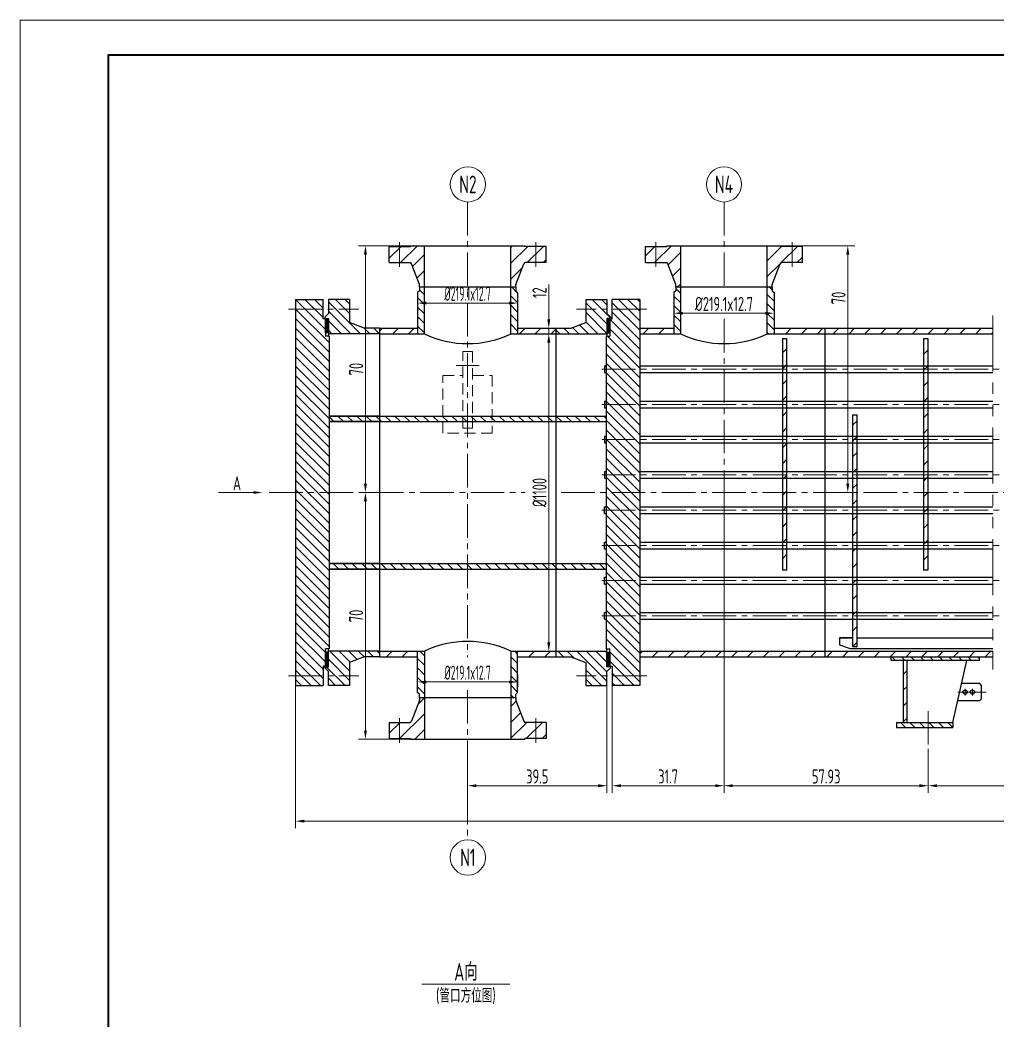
# Model space of a CAD drawing. Header units: millimetres. Extents: x 5765 to 6606, y -201 to 393.
# Drawn here: x 5765 to 6042.4, y 109.8 to 393.4 of the extents above; entities that cross this region are included whole.
import ezdxf
from ezdxf.enums import TextEntityAlignment as Align

# ---------------------------------------------------------------- set-up
doc = ezdxf.new("R2010")
doc.units = ezdxf.units.MM
for name, pattern in [('CENTER2', [28.575, 19.05, -3.175, 3.175, -3.175]), ('DASHED2', [9.525, 6.35, -3.175]), ('PHANTOM2', [31.75, 15.875, -3.175, 3.175, -3.175, 3.175, -3.175])]:
    doc.linetypes.add(name, pattern=pattern)
for name, color, linetype, lineweight in [('1粗实线', 7, 'Continuous', 35), ('2细实线', 3, 'Continuous', 13), ('3中心线', 1, 'CENTER2', 13), ('4虚线', 4, 'DASHED2', 13), ('5双点划线', 2, 'PHANTOM2', 13), ('6剖面线', 6, 'Continuous', 13), ('7文本', 2, 'Continuous', 13), ('8标注', 3, 'Continuous', 13), ('9图表', 4, 'Continuous', 13)]:
    doc.layers.add(name, color=color, linetype=linetype, lineweight=lineweight)
doc.styles.add('lanpec', font='bpec_e.shx', dxfattribs={"width": 0.75, "bigfont": 'hztxt.shx'})
doc.styles.add('lanpec-dim', font='bpec_e.shx', dxfattribs={"width": 0.75})
doc.dimstyles.new('lanpec', dxfattribs={"dimtxt": 4, "dimasz": 2.5, "dimexe": 2, "dimexo": 0, "dimtad": 1, "dimdsep": 46, "dimtxsty": 'lanpec-dim', "dimcen": 2.5, "dimclrd": 256, "dimclre": 256, "dimclrt": 256, "dimazin": 0, "dimtfac": 1, "dimtmove": 0, "dimatfit": 3, "dimfxl": 1, "dimlwd": -1, "dimlwe": -1, "dimarcsym": 0})
doc.dimstyles.new('lanpec$0', dxfattribs={"dimscale": 10, "dimtxt": 4, "dimasz": 2.5, "dimexe": 2, "dimexo": 0, "dimtad": 1, "dimdec": 1, "dimdsep": 46, "dimtxsty": 'lanpec-dim', "dimcen": 0.09, "dimclrd": 256, "dimclre": 256, "dimclrt": 256, "dimadec": 1, "dimazin": 0, "dimtfac": 0.707, "dimtdec": 1, "dimtmove": 0, "dimatfit": 3, "dimfxl": 1, "dimarcsym": 0})
pattern_1 = [(135, (-1042.92, 34.4984), (-1.3470384, -1.3470384), [])]
pattern_2 = [(135, (724.94, -341.0316), (-1.3470384, -1.3470384), [])]
pattern_3 = [(45, (5999.0917, 1245.5123), (-2.245064, 2.245064), [])]
pattern_4 = [(135, (-65378.8516, -31471.2835), (-1.34703842, -1.34703842), [])]
pattern_5 = [(135, (5999.0917, 1245.5123), (-1.3470384, -1.3470384), [])]
pattern_6 = [(45, (5984.7917, 1245.5123), (-2.245064, 2.245064), [])]
pattern_7 = [(135, (4747.0255, 1238.2922), (-1.3470384, -1.3470384), [])]
pattern_8 = [(45, (4716.97433, 1238.2922), (-0.2245064, 0.2245064), []), (135, (4716.97433, 1238.2922), (-0.2245064, -0.2245064), [])]
pattern_9 = [(315, (-65378.85156, 31990.1419), (-0.224506403, -0.224506403), []), (225, (-65378.85156, 31990.1419), (-0.224506403, 0.224506403), [])]
pattern_10 = [(135, (6688.6907, -1581.8967), (-1.3470384, -1.3470384), [])]

# ---------------------------------------------------------------- blocks, each defined once
blk = doc.blocks.new('A1')
at = {"layer": '1粗实线'}
blk.add_lwpolyline([(-816, 10), (-10, 10), (-10, 584), (-816, 584)], close=True, dxfattribs=at)
at = {"layer": '9图表'}
blk.add_lwpolyline([(-841, 0), (0, 0), (0, 594), (-841, 594)], close=True, dxfattribs=at)
blk = doc.blocks.new('*U41')
at = {"layer": '2细实线'}
blk.add_line((-12.5, 0), (12.5, 0), dxfattribs=at)
at = {"layer": '7文本', "style": 'lanpec', "width": 0.75}
for tag, height, p in [('节点图名称', 5, (0, 3.5)), ('比例', 4, (0, -3.25))]:
    blk.add_attdef(tag, text='', height=height, dxfattribs=at).set_placement(p, align=Align.MIDDLE_CENTER)
blk = doc.blocks.new('*D68')
at = {"layer": '8标注', "transparency": 16777216}
for p, q in [((5914.97, 304.43), (5916.97, 304.43)), ((5914.97, 301.93), (5914.97, 216.93)), ((5914.97, 214.43), (5916.97, 214.43))]:
    blk.add_line(p, q, dxfattribs=at)
for points in [[(5914.55, 301.93), (5915.39, 301.93), (5914.97, 304.43)], [(5914.55, 216.93), (5915.39, 216.93), (5914.97, 214.43)]]:
    blk.add_solid(points, dxfattribs=at)
at = {"layer": 'Defpoints', "color": 0, "transparency": 16777216}
for p in [(5914.97, 304.43), (5914.97, 214.43), (5914.97, 214.43)]:
    blk.add_point(p, dxfattribs=at)
at = {"layer": '8标注', "transparency": 16777216, "insert": (5912.34, 259.43), "char_height": 4, "attachment_point": 5, "rotation": 90, "style": 'lanpec-dim'}
blk.add_mtext('%%C1100', dxfattribs=at)
blk = doc.blocks.new('*D69')
at = {"layer": '8标注', "transparency": 16777216}
for p, q in [((5914.97, 308.53), (5914.97, 318.45)), ((5918.4, 306.03), (5912.97, 306.03)), ((5918.4, 304.43), (5912.97, 304.43)), ((5914.97, 304.43), (5914.97, 306.03)), ((5914.97, 301.93), (5914.97, 299.43))]:
    blk.add_line(p, q, dxfattribs=at)
for points in [[(5914.55, 308.53), (5915.39, 308.53), (5914.97, 306.03)], [(5914.55, 301.93), (5915.39, 301.93), (5914.97, 304.43)]]:
    blk.add_solid(points, dxfattribs=at)
at = {"layer": 'Defpoints', "color": 0, "transparency": 16777216}
for p in [(5914.97, 306.03), (5918.4, 306.03), (5918.4, 304.43)]:
    blk.add_point(p, dxfattribs=at)
at = {"layer": '8标注', "transparency": 16777216, "insert": (5912.34, 316.1), "char_height": 4, "attachment_point": 5, "rotation": 90, "style": 'lanpec-dim'}
blk.add_mtext('12', dxfattribs=at)
blk = doc.blocks.new('*D65')
at = {"layer": '8标注', "transparency": 16777216}
for p, q in [((5950.48, 310.28), (5950.48, 312.28)), ((5978.85, 308.94), (5978.85, 312.28)), ((5952.98, 310.28), (5976.35, 310.28))]:
    blk.add_line(p, q, dxfattribs=at)
for points in [[(5952.98, 310.7), (5952.98, 309.86), (5950.48, 310.28)], [(5976.35, 310.7), (5976.35, 309.86), (5978.85, 310.28)]]:
    blk.add_solid(points, dxfattribs=at)
at = {"layer": 'Defpoints', "color": 0, "transparency": 16777216}
for p in [(5950.48, 310.28), (5978.85, 310.28), (5978.85, 308.94)]:
    blk.add_point(p, dxfattribs=at)
at = {"layer": '8标注', "transparency": 16777216, "insert": (5964.66, 312.91), "char_height": 4, "attachment_point": 5, "style": 'lanpec-dim'}
blk.add_mtext('%%C219.1x12.7', dxfattribs=at)
blk = doc.blocks.new('*D61')
at = {"layer": '8标注', "transparency": 16777216}
for p, q in [((5877.78, 205.71), (5877.78, 207.71)), ((5906.15, 204.32), (5906.15, 207.71)), ((5880.28, 205.71), (5903.65, 205.71))]:
    blk.add_line(p, q, dxfattribs=at)
for points in [[(5880.28, 206.12), (5880.28, 205.29), (5877.78, 205.71)], [(5903.65, 206.12), (5903.65, 205.29), (5906.15, 205.71)]]:
    blk.add_solid(points, dxfattribs=at)
at = {"layer": 'Defpoints', "color": 0, "transparency": 16777216}
for p in [(5877.78, 205.71), (5906.15, 205.71), (5906.15, 204.32)]:
    blk.add_point(p, dxfattribs=at)
at = {"layer": '8标注', "transparency": 16777216, "insert": (5891.96, 208.33), "char_height": 4, "attachment_point": 5, "style": 'lanpec-dim'}
blk.add_mtext('{\\W0.6;%%C219.1x12.7}', dxfattribs=at)
blk = doc.blocks.new('管口号')
at = {"layer": '2细实线'}
blk.add_circle((0, 5), 5, dxfattribs=at)
at = {"layer": '7文本', "style": 'lanpec', "width": 0.75}
blk.add_attdef('N', text='', height=5, dxfattribs=at).set_placement((0, 5), align=Align.MIDDLE_CENTER)
blk = doc.blocks.new('*D70')
at = {"layer": '8标注', "transparency": 16777216}
for p, q in [((5931.46, 204.68), (5931.46, 174.27)), ((5891.96, 182.35), (5891.96, 174.27)), ((5894.46, 176.27), (5928.96, 176.27))]:
    blk.add_line(p, q, dxfattribs=at)
for points in [[(5894.46, 176.69), (5894.46, 175.85), (5891.96, 176.27)], [(5928.96, 176.69), (5928.96, 175.85), (5931.46, 176.27)]]:
    blk.add_solid(points, dxfattribs=at)
at = {"layer": 'Defpoints', "color": 0, "transparency": 16777216}
for p in [(5931.46, 204.68), (5891.96, 182.35), (5931.46, 176.27)]:
    blk.add_point(p, dxfattribs=at)
at = {"layer": '8标注', "transparency": 16777216, "insert": (5911.71, 178.89), "char_height": 4, "attachment_point": 5, "style": 'lanpec-dim'}
blk.add_mtext('39.5', dxfattribs=at)
blk = doc.blocks.new('*D53')
at = {"layer": '8标注', "transparency": 16777216}
for p, q in [((5843.16, 259.43), (5843.16, 164.22)), ((6345.45, 259.43), (6345.45, 164.22)), ((5845.66, 166.22), (6342.95, 166.22))]:
    blk.add_line(p, q, dxfattribs=at)
for points in [[(5845.66, 166.64), (5845.66, 165.8), (5843.16, 166.22)], [(6342.95, 166.64), (6342.95, 165.8), (6345.45, 166.22)]]:
    blk.add_solid(points, dxfattribs=at)
at = {"layer": 'Defpoints', "color": 0, "transparency": 16777216}
for p in [(5843.16, 259.43), (6345.45, 259.43), (6345.45, 166.22)]:
    blk.add_point(p, dxfattribs=at)
at = {"layer": '8标注', "transparency": 16777216, "insert": (6094.31, 168.84), "char_height": 4, "attachment_point": 5, "style": 'lanpec-dim'}
blk.add_mtext('502.29', dxfattribs=at)
blk = doc.blocks.new('*D54')
at = {"layer": '8标注', "transparency": 16777216}
for p, q in [((6163.22, 185.27), (6163.22, 174.27)), ((6022.59, 176.27), (6022.59, 178.27)), ((6025.09, 176.27), (6160.72, 176.27))]:
    blk.add_line(p, q, dxfattribs=at)
for points in [[(6025.09, 176.69), (6025.09, 175.85), (6022.59, 176.27)], [(6160.72, 176.69), (6160.72, 175.85), (6163.22, 176.27)]]:
    blk.add_solid(points, dxfattribs=at)
at = {"layer": 'Defpoints', "color": 0, "transparency": 16777216}
for p in [(6163.22, 185.27), (6022.59, 176.27), (6163.22, 176.27)]:
    blk.add_point(p, dxfattribs=at)
at = {"layer": '8标注', "transparency": 16777216, "insert": (6092.91, 178.89), "char_height": 4, "attachment_point": 5, "style": 'lanpec-dim'}
blk.add_mtext('140.63', dxfattribs=at)
blk = doc.blocks.new('*D55')
at = {"layer": '8标注', "transparency": 16777216}
for p, q in [((5964.66, 259.43), (5964.66, 174.27)), ((5932.96, 204.68), (5932.96, 174.27)), ((5935.46, 176.27), (5962.16, 176.27))]:
    blk.add_line(p, q, dxfattribs=at)
for points in [[(5935.46, 176.69), (5935.46, 175.85), (5932.96, 176.27)], [(5962.16, 176.69), (5962.16, 175.85), (5964.66, 176.27)]]:
    blk.add_solid(points, dxfattribs=at)
at = {"layer": 'Defpoints', "color": 0, "transparency": 16777216}
for p in [(5964.66, 259.43), (5932.96, 204.68), (5964.66, 176.27)]:
    blk.add_point(p, dxfattribs=at)
at = {"layer": '8标注', "transparency": 16777216, "insert": (5948.81, 178.89), "char_height": 4, "attachment_point": 5, "style": 'lanpec-dim'}
blk.add_mtext('31.7', dxfattribs=at)
blk = doc.blocks.new('*D58')
at = {"layer": '8标注', "transparency": 16777216}
for p, q in [((5964.66, 185.39), (5964.66, 174.27)), ((6022.59, 186.71), (6022.59, 174.27)), ((5967.16, 176.27), (6020.09, 176.27))]:
    blk.add_line(p, q, dxfattribs=at)
for points in [[(5967.16, 176.69), (5967.16, 175.85), (5964.66, 176.27)], [(6020.09, 176.69), (6020.09, 175.85), (6022.59, 176.27)]]:
    blk.add_solid(points, dxfattribs=at)
at = {"layer": 'Defpoints', "color": 0, "transparency": 16777216}
for p in [(5964.66, 185.39), (6022.59, 186.71), (6022.59, 176.27)]:
    blk.add_point(p, dxfattribs=at)
at = {"layer": '8标注', "transparency": 16777216, "insert": (5993.63, 178.89), "char_height": 4, "attachment_point": 5, "style": 'lanpec-dim'}
blk.add_mtext('57.93', dxfattribs=at)
blk = doc.blocks.new('*D59')
at = {"layer": '8标注', "transparency": 16777216}
for p, q in [((5864.46, 259.43), (5860.98, 259.43)), ((5862.98, 191.93), (5862.98, 256.93)), ((5875.77, 189.43), (5860.98, 189.43))]:
    blk.add_line(p, q, dxfattribs=at)
for points in [[(5862.56, 256.93), (5863.4, 256.93), (5862.98, 259.43)], [(5862.56, 191.93), (5863.4, 191.93), (5862.98, 189.43)]]:
    blk.add_solid(points, dxfattribs=at)
at = {"layer": 'Defpoints', "color": 0, "transparency": 16777216}
for p in [(5862.98, 259.43), (5864.46, 259.43), (5875.77, 189.43)]:
    blk.add_point(p, dxfattribs=at)
at = {"layer": '8标注', "transparency": 16777216, "insert": (5860.36, 224.43), "char_height": 4, "attachment_point": 5, "rotation": 90, "style": 'lanpec-dim'}
blk.add_mtext('70', dxfattribs=at)
blk = doc.blocks.new('*D45')
at = {"layer": '8标注', "transparency": 16777216}
for p, q in [((5879.71, 329.43), (5860.98, 329.43)), ((5862.98, 326.93), (5862.98, 261.93)), ((5864.46, 259.43), (5860.98, 259.43))]:
    blk.add_line(p, q, dxfattribs=at)
for points in [[(5862.56, 326.93), (5863.4, 326.93), (5862.98, 329.43)], [(5862.56, 261.93), (5863.4, 261.93), (5862.98, 259.43)]]:
    blk.add_solid(points, dxfattribs=at)
at = {"layer": 'Defpoints', "color": 0, "transparency": 16777216}
for p in [(5879.71, 329.43), (5862.98, 259.43), (5864.46, 259.43)]:
    blk.add_point(p, dxfattribs=at)
at = {"layer": '8标注', "transparency": 16777216, "insert": (5860.36, 294.43), "char_height": 4, "attachment_point": 5, "rotation": 90, "style": 'lanpec-dim'}
blk.add_mtext('70', dxfattribs=at)
blk = doc.blocks.new('*D46')
at = {"layer": '8标注', "transparency": 16777216}
for p, q in [((5980.85, 329.43), (6001.76, 329.43)), ((5999.76, 326.93), (5999.76, 261.93)), ((5993.82, 259.43), (6001.76, 259.43))]:
    blk.add_line(p, q, dxfattribs=at)
for points in [[(5999.34, 326.93), (6000.18, 326.93), (5999.76, 329.43)], [(5999.34, 261.93), (6000.18, 261.93), (5999.76, 259.43)]]:
    blk.add_solid(points, dxfattribs=at)
at = {"layer": 'Defpoints', "color": 0, "transparency": 16777216}
for p in [(5980.85, 329.43), (5993.82, 259.43), (5999.76, 259.43)]:
    blk.add_point(p, dxfattribs=at)
at = {"layer": '8标注', "transparency": 16777216, "insert": (5997.14, 314.61), "char_height": 4, "attachment_point": 5, "rotation": 90, "style": 'lanpec-dim'}
blk.add_mtext('70', dxfattribs=at)
blk = doc.blocks.new('*D50')
at = {"layer": '8标注', "transparency": 16777216}
for p, q in [((5877.78, 313.15), (5877.78, 315.15)), ((5880.28, 313.15), (5903.65, 313.15)), ((5906.15, 314.54), (5906.15, 311.15))]:
    blk.add_line(p, q, dxfattribs=at)
for points in [[(5880.28, 313.57), (5880.28, 312.73), (5877.78, 313.15)], [(5903.65, 313.57), (5903.65, 312.73), (5906.15, 313.15)]]:
    blk.add_solid(points, dxfattribs=at)
at = {"layer": 'Defpoints', "color": 0, "transparency": 16777216}
for p in [(5877.78, 313.15), (5906.15, 314.54), (5906.15, 313.15)]:
    blk.add_point(p, dxfattribs=at)
at = {"layer": '8标注', "transparency": 16777216, "insert": (5891.96, 315.78), "char_height": 4, "attachment_point": 5, "style": 'lanpec-dim'}
blk.add_mtext('{\\W0.6;%%C219.1x12.7}', dxfattribs=at)

msp = doc.modelspace()

# ---------------------------------------------------------------- hatches: boundary and pattern name
at = {"layer": '6剖面线'}
h = msp.add_hatch(dxfattribs=at)
h.set_pattern_fill('ANSI31', color=256, style=0)
h.set_pattern_definition(pattern_3)
h.paths.add_polyline_path([(5911.333, 324.619), (5909.833, 324.619), (5909.833, 329.229), (5911.333, 329.229)])
h.paths.add_polyline_path([(5912.833, 324.619), (5911.333, 324.619), (5911.333, 329.229), (5912.833, 329.229)])
h.paths.add_polyline_path([(5909.833, 329.229), (5908.153, 329.229), (5908.153, 329.429), (5904.213, 329.429), (5904.213, 317.629), (5905.613, 317.629), (5905.613, 318.237, -0.09138), (5905.646, 318.415), (5907.89, 324.297, -0.3110597), (5908.357, 324.619), (5909.833, 324.619)])
h.paths.add_polyline_path([(5914.213, 329.229), (5912.833, 329.229), (5912.833, 324.619), (5914.213, 324.619)])
h.paths.add_polyline_path([(5879.713, 329.429), (5875.773, 329.429), (5875.773, 329.229), (5872.593, 329.229), (5872.593, 324.619), (5875.568, 324.619, -0.3110597), (5876.036, 324.297), (5878.28, 318.415, -0.09138), (5878.313, 318.237), (5878.313, 317.629), (5879.713, 317.629)])
h.paths.add_polyline_path([(5872.593, 329.229), (5869.713, 329.229), (5869.713, 324.619), (5872.593, 324.619)])
h = msp.add_hatch(dxfattribs=at)
h.set_pattern_fill('ANSI31', color=256, style=0)
h.set_pattern_definition([(45, (5983.403, 327.162), (-2.24506, 2.24506), [])])
h.paths.add_polyline_path([(5984.033, 329.229), (5982.533, 329.229), (5982.533, 324.619), (5984.033, 324.619)])
h.paths.add_polyline_path([(5985.533, 329.229), (5984.033, 329.229), (5984.033, 324.619), (5985.533, 324.619)])
h.paths.add_polyline_path([(5982.533, 329.229), (5980.853, 329.229), (5980.853, 329.429), (5976.913, 329.429), (5976.913, 317.629), (5978.313, 317.629), (5978.313, 318.237, -0.09138), (5978.346, 318.415), (5980.59, 324.297, -0.3110597), (5981.057, 324.619), (5982.533, 324.619)])
h.paths.add_polyline_path([(5986.913, 329.229), (5985.533, 329.229), (5985.533, 324.619), (5986.913, 324.619)])
h.paths.add_polyline_path([(5952.413, 329.429), (5948.473, 329.429), (5948.473, 329.229), (5945.293, 329.229), (5945.293, 324.619), (5948.268, 324.619, -0.3110597), (5948.736, 324.297), (5950.98, 318.415, -0.09138), (5951.013, 318.237), (5951.013, 317.629), (5952.413, 317.629)])
h.paths.add_polyline_path([(5945.293, 329.229), (5942.413, 329.229), (5942.413, 324.619), (5945.293, 324.619)])
h = msp.add_hatch(dxfattribs=at)
h.set_pattern_fill('ANSI31', color=256, scale=0.6, angle=90, style=0)
h.set_pattern_definition(pattern_10)
h.paths.add_polyline_path([(5877.779, 316.134), (5878.313, 316.668), (5878.313, 317.629), (5879.713, 317.629), (5879.713, 304.429), (5877.779, 304.429)])
h.paths.add_polyline_path([(5906.147, 304.429), (5904.213, 304.429), (5904.213, 317.629), (5905.613, 317.629), (5905.613, 316.668), (5906.147, 316.134)])
h = msp.add_hatch(dxfattribs=at)
h.set_pattern_fill('ANSI31', color=256, scale=0.6, angle=90, style=0)
h.set_pattern_definition([(135, (5950.7734, 314.8198), (-1.34704, -1.34704), [])])
h.paths.add_polyline_path([(5951.013, 316.668), (5950.479, 316.134), (5950.479, 304.429), (5951.013, 304.429)])
h.paths.add_polyline_path([(5978.847, 316.134), (5978.313, 316.668), (5978.313, 304.429), (5978.847, 304.429)])
h.paths.add_polyline_path([(5952.413, 317.629), (5951.013, 317.629), (5951.013, 304.429), (5952.413, 304.429)])
h.paths.add_polyline_path([(5978.313, 317.629), (5976.913, 317.629), (5976.913, 304.429), (5978.313, 304.429)])
h = msp.add_hatch(dxfattribs=at)
h.set_pattern_fill('ANSI31', color=256, scale=0.6, angle=90, style=0)
h.set_pattern_definition(pattern_2)
h.paths.add_polyline_path([(5843.163, 314.179), (5850.963, 314.179), (5850.963, 311.429), (5843.163, 311.429)])
h.paths.add_polyline_path([(5843.163, 306.029), (5843.163, 311.429), (5850.963, 311.429), (5850.963, 308.679), (5851.663, 308.679), (5851.663, 304.679), (5851.663, 303.779), (5852.663, 303.779), (5852.663, 294.429), (5843.163, 294.429)])
h.paths.add_polyline_path([(5843.163, 294.429), (5852.663, 294.429), (5852.663, 284.429), (5843.163, 284.429)])
h.paths.add_polyline_path([(5843.163, 284.429), (5852.663, 284.429), (5852.663, 274.429), (5843.163, 274.429)])
h.paths.add_polyline_path([(5843.163, 274.429), (5852.663, 274.429), (5852.663, 264.429), (5843.163, 264.429)])
h.paths.add_polyline_path([(5843.163, 264.429), (5852.663, 264.429), (5852.663, 259.429), (5843.163, 259.429)])
h.paths.add_polyline_path([(5843.163, 259.429), (5852.663, 259.429), (5852.663, 254.429), (5843.163, 254.429)])
h.paths.add_polyline_path([(5843.163, 254.429), (5852.663, 254.429), (5852.663, 244.429), (5843.163, 244.429)])
h.paths.add_polyline_path([(5843.163, 244.429), (5852.663, 244.429), (5852.663, 234.429), (5843.163, 234.429)])
h.paths.add_polyline_path([(5843.163, 234.429), (5852.663, 234.429), (5852.663, 224.429), (5843.163, 224.429)])
h.paths.add_polyline_path([(5843.163, 224.429), (5852.663, 224.429), (5852.663, 215.079), (5851.663, 215.079), (5851.663, 210.179), (5850.963, 210.179), (5850.963, 207.429), (5843.163, 207.429)])
h.paths.add_polyline_path([(5843.163, 207.429), (5850.963, 207.429), (5850.963, 204.679), (5843.163, 204.679)])
h = msp.add_hatch(dxfattribs=at)
h.set_pattern_fill('ANSI31', color=256, scale=0.6, angle=90, style=0)
h.set_pattern_definition(pattern_4)
h.paths.add_polyline_path([(5852.463, 311.429), (5852.463, 314.179), (5858.463, 314.179), (5858.463, 311.429)])
h.paths.add_polyline_path([(5858.463, 311.429), (5858.463, 307.629), (5862.663, 306.029), (5866.963, 306.029), (5866.963, 304.429), (5852.463, 304.429), (5852.463, 308.829), (5851.463, 308.829), (5851.463, 309.179), (5852.463, 310.179), (5852.463, 311.429)])
h = msp.add_hatch(dxfattribs=at)
h.set_pattern_fill('ANSI31', color=256, scale=0.6, angle=90, style=0)
h.set_pattern_definition(pattern_4)
h.paths.add_polyline_path([(5931.463, 311.429), (5931.463, 314.179), (5925.463, 314.179), (5925.463, 311.429)])
h.paths.add_polyline_path([(5925.463, 311.429), (5925.463, 307.629), (5921.263, 306.029), (5916.963, 306.029), (5916.963, 304.429), (5931.463, 304.429), (5931.463, 308.829), (5932.463, 308.829), (5932.463, 309.179), (5931.463, 310.179), (5931.463, 311.429)])
h = msp.add_hatch(dxfattribs=at)
h.set_pattern_fill('ANSI31', color=256, scale=0.6, angle=90, style=0)
h.set_pattern_definition(pattern_2)
h.paths.add_polyline_path([(5940.763, 314.179), (5932.963, 314.179), (5932.963, 311.429), (5940.763, 311.429)])
h.paths.add_polyline_path([(5940.763, 306.029), (5940.763, 311.429), (5932.963, 311.429), (5932.963, 308.679), (5932.263, 308.679), (5932.263, 304.679), (5932.263, 303.779), (5931.263, 303.779), (5931.263, 294.429), (5940.763, 294.429)])
h.paths.add_polyline_path([(5940.763, 294.429), (5931.263, 294.429), (5931.263, 284.429), (5940.763, 284.429)])
h.paths.add_polyline_path([(5940.763, 284.429), (5931.263, 284.429), (5931.263, 274.429), (5940.763, 274.429)])
h.paths.add_polyline_path([(5940.763, 274.429), (5931.263, 274.429), (5931.263, 264.429), (5940.763, 264.429)])
h.paths.add_polyline_path([(5940.763, 264.429), (5931.263, 264.429), (5931.263, 259.429), (5940.763, 259.429)])
h.paths.add_polyline_path([(5940.763, 259.429), (5931.263, 259.429), (5931.263, 254.429), (5940.763, 254.429)])
h.paths.add_polyline_path([(5940.763, 254.429), (5931.263, 254.429), (5931.263, 244.429), (5940.763, 244.429)])
h.paths.add_polyline_path([(5940.763, 244.429), (5931.263, 244.429), (5931.263, 234.429), (5940.763, 234.429)])
h.paths.add_polyline_path([(5940.763, 234.429), (5931.263, 234.429), (5931.263, 224.429), (5940.763, 224.429)])
h.paths.add_polyline_path([(5940.763, 224.429), (5931.263, 224.429), (5931.263, 215.079), (5932.263, 215.079), (5932.263, 210.179), (5932.963, 210.179), (5932.963, 207.429), (5940.763, 207.429)])
h.paths.add_polyline_path([(5940.763, 207.429), (5932.963, 207.429), (5932.963, 204.679), (5940.763, 204.679)])
h = msp.add_hatch(dxfattribs=at)
h.set_pattern_fill('ANSI37', color=256, scale=0.1, style=0)
h.set_pattern_definition(pattern_8)
h.paths.add_polyline_path([(5852.463, 304.679), (5851.663, 304.679), (5851.663, 308.679), (5852.463, 308.679)])
h = msp.add_hatch(dxfattribs=at)
h.set_pattern_fill('ANSI37', color=256, scale=0.1, style=0)
h.set_pattern_definition(pattern_8)
h.paths.add_polyline_path([(5931.463, 304.679), (5932.263, 304.679), (5932.263, 308.679), (5931.463, 308.679)])
h = msp.add_hatch(dxfattribs=at)
h.set_pattern_fill('ANSI31', color=256, style=0)
h.set_pattern_definition(pattern_3)
h.paths.add_polyline_path([(5866.963, 306.029), (5866.963, 304.429), (5877.779, 304.429), (5877.779, 306.029)])
h.paths.add_polyline_path([(5916.963, 304.429), (5916.963, 306.029), (5906.147, 306.029), (5906.147, 304.429)])
h = msp.add_hatch(dxfattribs=at)
h.set_pattern_fill('ANSI31', color=256, style=0)
h.set_pattern_definition(pattern_6)
h.paths.add_polyline_path([(5950.479, 304.429), (5950.479, 306.029), (5940.763, 306.029), (5940.763, 304.429)])
h.paths.add_polyline_path([(6012.21, 306.029), (6012.21, 304.429), (6040.906, 304.429), (6040.906, 306.029)])
h.paths.add_polyline_path([(6012.21, 304.429), (6012.21, 306.029), (5978.847, 306.029), (5978.847, 304.429)])
h = msp.add_hatch(dxfattribs=at)
h.set_pattern_fill('ANSI31', color=256, style=0)
h.set_pattern_definition(pattern_6)
h.paths.add_polyline_path([(5982.417, 303.129), (5981.217, 303.129), (5981.217, 237.429), (5982.417, 237.429)])
h = msp.add_hatch(dxfattribs=at)
h.set_pattern_fill('ANSI31', color=256, style=0)
h.set_pattern_definition(pattern_6)
h.paths.add_polyline_path([(6022.417, 303.129), (6021.217, 303.129), (6021.217, 237.429), (6022.417, 237.429)])
h = msp.add_hatch(dxfattribs=at)
h.set_pattern_fill('ANSI31', color=256, scale=0.6, angle=90, style=0)
h.set_pattern_definition(pattern_1)
h.paths.add_polyline_path([(5891.963, 281.129), (5864.463, 281.129), (5864.463, 280.329), (5891.963, 280.329)])
h.paths.add_polyline_path([(5891.963, 280.329), (5864.463, 280.329), (5864.463, 279.529), (5891.963, 279.529)])
h.paths.add_polyline_path([(5916.963, 281.129), (5891.963, 281.129), (5891.963, 280.329), (5916.963, 280.329)])
h.paths.add_polyline_path([(5916.963, 280.329), (5891.963, 280.329), (5891.963, 279.529), (5916.963, 279.529)])
h.paths.add_polyline_path([(5931.263, 281.129), (5916.963, 281.129), (5916.963, 280.329), (5931.263, 280.329)])
h.paths.add_polyline_path([(5931.263, 280.329), (5916.963, 280.329), (5916.963, 279.529), (5931.263, 279.529)])
h.paths.add_polyline_path([(5852.663, 280.329), (5852.663, 279.529), (5864.463, 279.529), (5864.463, 280.329)])
h.paths.add_polyline_path([(5852.663, 281.129), (5852.663, 280.329), (5864.463, 280.329), (5864.463, 281.129)])
h = msp.add_hatch(dxfattribs=at)
h.set_pattern_fill('ANSI31', color=256, style=0)
h.set_pattern_definition(pattern_6)
h.paths.add_polyline_path([(6002.417, 281.429), (6001.217, 281.429), (6001.217, 215.729), (6002.417, 215.729)])
h = msp.add_hatch(dxfattribs=at)
h.set_pattern_fill('ANSI31', color=256, scale=0.6, angle=90, style=0)
h.set_pattern_definition(pattern_1)
h.paths.add_polyline_path([(5891.963, 237.729), (5864.463, 237.729), (5864.463, 238.529), (5891.963, 238.529)])
h.paths.add_polyline_path([(5891.963, 238.529), (5864.463, 238.529), (5864.463, 239.329), (5891.963, 239.329)])
h.paths.add_polyline_path([(5918.47, 237.729), (5891.963, 237.729), (5891.963, 238.529), (5918.47, 238.529)])
h.paths.add_polyline_path([(5918.47, 238.529), (5891.963, 238.529), (5891.963, 239.329), (5918.47, 239.329)])
h.paths.add_polyline_path([(5931.263, 237.729), (5918.47, 237.729), (5918.47, 238.529), (5931.263, 238.529)])
h.paths.add_polyline_path([(5931.263, 238.529), (5918.47, 238.529), (5918.47, 239.329), (5931.263, 239.329)])
h.paths.add_polyline_path([(5852.663, 239.329), (5852.663, 238.529), (5864.463, 238.529), (5864.463, 239.329)])
h.paths.add_polyline_path([(5852.663, 238.529), (5852.663, 237.729), (5864.463, 237.729), (5864.463, 238.529)])
h = msp.add_hatch(dxfattribs=at)
h.set_pattern_fill('ANSI31', color=256, scale=0.6, angle=90, style=0)
h.set_pattern_definition(pattern_5)
h.paths.add_polyline_path([(5866.963, 214.429), (5866.963, 212.829), (5862.663, 212.829), (5858.463, 211.229), (5858.463, 207.429), (5852.463, 207.429), (5852.463, 208.679), (5851.463, 209.679), (5851.463, 210.029), (5852.463, 210.029), (5852.463, 214.429)])
h.paths.add_polyline_path([(5858.463, 207.429), (5858.463, 204.679), (5852.463, 204.679), (5852.463, 207.429)])
h = msp.add_hatch(dxfattribs=at)
h.set_pattern_fill('ANSI37', color=256, scale=0.1, style=0)
h.set_pattern_definition(pattern_9)
h.paths.add_polyline_path([(5852.463, 210.179), (5851.663, 210.179), (5851.663, 214.179), (5852.463, 214.179)])
h = msp.add_hatch(dxfattribs=at)
h.set_pattern_fill('ANSI31', color=256, style=0)
h.set_pattern_definition(pattern_3)
h.paths.add_polyline_path([(5877.779, 212.829), (5877.779, 214.429), (5866.963, 214.429), (5866.963, 212.829)])
h.paths.add_polyline_path([(5906.147, 214.429), (5906.147, 212.829), (5916.963, 212.829), (5916.963, 214.429)])
h = msp.add_hatch(dxfattribs=at)
h.set_pattern_fill('ANSI31', color=256, scale=0.6, angle=90, style=0)
h.set_pattern_definition(pattern_10)
h.paths.add_polyline_path([(5877.779, 202.724), (5878.313, 202.19), (5878.313, 201.229), (5879.713, 201.229), (5879.713, 214.429), (5877.779, 214.429)])
h.paths.add_polyline_path([(5906.147, 214.429), (5904.213, 214.429), (5904.213, 201.229), (5905.613, 201.229), (5905.613, 202.19), (5906.147, 202.724)])
h = msp.add_hatch(dxfattribs=at)
h.set_pattern_fill('ANSI31', color=256, scale=0.6, angle=90, style=0)
h.set_pattern_definition(pattern_5)
h.paths.add_polyline_path([(5916.963, 214.429), (5916.963, 212.829), (5921.263, 212.829), (5925.463, 211.229), (5925.463, 207.429), (5931.463, 207.429), (5931.463, 208.679), (5932.463, 209.679), (5932.463, 210.029), (5931.463, 210.029), (5931.463, 214.429)])
h.paths.add_polyline_path([(5925.463, 207.429), (5925.463, 204.679), (5931.463, 204.679), (5931.463, 207.429)])
h = msp.add_hatch(dxfattribs=at)
h.set_pattern_fill('ANSI37', color=256, scale=0.1, style=0)
h.set_pattern_definition(pattern_9)
h.paths.add_polyline_path([(5931.463, 210.179), (5932.263, 210.179), (5932.263, 214.179), (5931.463, 214.179)])
h = msp.add_hatch(dxfattribs=at)
h.set_pattern_fill('ANSI31', color=256, style=0)
h.set_pattern_definition(pattern_6)
h.paths.add_polyline_path([(5966.799, 212.829), (5966.799, 214.429), (5940.763, 214.429), (5940.763, 212.829)])
h.paths.add_polyline_path([(5966.799, 214.429), (5966.799, 212.829), (6040.906, 212.829), (6040.906, 214.429)])
h = msp.add_hatch(dxfattribs=at)
h.set_pattern_fill('ANSI31', color=256, scale=0.6, angle=90, style=0)
h.set_pattern_definition(pattern_7)
h.paths.add_polyline_path([(6037.093, 211.829), (6037.093, 212.829), (6012.093, 212.829), (6012.093, 211.829)])
h = msp.add_hatch(dxfattribs=at)
h.set_pattern_fill('ANSI31', color=256, style=0)
h.set_pattern_definition([(45, (4747.0255, 1238.2922), (-2.245064, 2.245064), [])])
h.paths.add_polyline_path([(6016.593, 211.829), (6015.593, 211.829), (6015.593, 194.229), (6016.593, 194.229)])
h = msp.add_hatch(dxfattribs=at)
h.set_pattern_fill('ANSI31', color=256, style=0)
h.set_pattern_definition(pattern_3)
h.paths.add_polyline_path([(5911.333, 194.239), (5909.833, 194.239), (5909.833, 189.629), (5911.333, 189.629)])
h.paths.add_polyline_path([(5912.833, 194.239), (5911.333, 194.239), (5911.333, 189.629), (5912.833, 189.629)])
h.paths.add_polyline_path([(5909.833, 189.629), (5908.153, 189.629), (5908.153, 189.429), (5904.213, 189.429), (5904.213, 201.229), (5905.613, 201.229), (5905.613, 200.621, 0.09138), (5905.646, 200.443), (5907.89, 194.561, 0.3110597), (5908.357, 194.239), (5909.833, 194.239)])
h.paths.add_polyline_path([(5914.213, 189.629), (5912.833, 189.629), (5912.833, 194.239), (5914.213, 194.239)])
h.paths.add_polyline_path([(5879.713, 189.429), (5875.773, 189.429), (5875.773, 189.629), (5872.593, 189.629), (5872.593, 194.239), (5875.568, 194.239, 0.3110597), (5876.036, 194.561), (5878.28, 200.443, 0.09138), (5878.313, 200.621), (5878.313, 201.229), (5879.713, 201.229)])
h.paths.add_polyline_path([(5872.593, 189.629), (5869.713, 189.629), (5869.713, 194.239), (5872.593, 194.239)])
h = msp.add_hatch(dxfattribs=at)
h.set_pattern_fill('ANSI31', color=256, scale=0.6, angle=90, style=0)
h.set_pattern_definition(pattern_7)
h.paths.add_polyline_path([(6022.593, 192.829), (6022.593, 194.229), (6013.593, 194.229), (6013.593, 192.829)])
h.paths.add_polyline_path([(6029.593, 192.829), (6029.593, 194.229), (6022.593, 194.229), (6022.593, 192.829)])

# ---------------------------------------------------------------- linework, layer by layer
for p, q in [((5869.713, 324.619), (5869.713, 329.229)), ((5869.713, 329.229), (5875.773, 329.229)), ((5875.773, 329.229), (5875.773, 329.429)), ((5875.773, 329.429), (5908.153, 329.429)), ((5879.713, 304.429), (5879.713, 329.429)), ((5904.213, 304.429), (5904.213, 329.429)), ((5908.153, 329.229), (5908.153, 329.429)), ((5914.213, 329.229), (5908.153, 329.229)), ((5914.213, 324.619), (5914.213, 329.229)), ((5942.413, 324.619), (5942.413, 329.229)), ((5942.413, 329.229), (5948.473, 329.229)), ((5948.473, 329.229), (5948.473, 329.429)), ((5948.473, 329.429), (5980.853, 329.429)), ((5952.413, 304.429), (5952.413, 329.429)), ((5976.913, 304.429), (5976.913, 329.429)), ((5980.853, 329.229), (5980.853, 329.429)), ((5986.913, 329.229), (5980.853, 329.229)), ((5986.913, 324.619), (5986.913, 329.229)), ((5869.713, 324.619), (5875.568, 324.619)), ((5878.28, 318.415), (5876.036, 324.297)), ((5905.646, 318.415), (5907.89, 324.297)), ((5914.213, 324.619), (5908.357, 324.619)), ((5942.413, 324.619), (5948.268, 324.619)), ((5950.98, 318.415), (5948.736, 324.297)), ((5978.346, 318.415), (5980.59, 324.297)), ((5986.913, 324.619), (5981.057, 324.619)), ((5878.313, 317.629), (5878.313, 318.237)), ((5905.613, 317.629), (5905.613, 318.237)), ((5951.013, 317.629), (5951.013, 318.237)), ((5978.313, 317.629), (5978.313, 318.237)), ((5878.313, 316.668), (5877.779, 316.134)), ((5877.779, 316.134), (5877.779, 304.429)), ((5905.613, 317.629), (5878.313, 317.629)), ((5878.313, 317.629), (5878.313, 316.668)), ((5905.613, 317.629), (5905.613, 316.668)), ((5905.613, 316.668), (5906.147, 316.134)), ((5906.147, 316.134), (5906.147, 304.429)), ((5951.013, 316.668), (5950.479, 316.134)), ((5950.479, 316.134), (5950.479, 304.429)), ((5978.313, 317.629), (5951.013, 317.629)), ((5951.013, 317.629), (5951.013, 316.668)), ((5951.013, 317.629), (5951.013, 316.668)), ((5978.313, 317.629), (5978.313, 316.668)), ((5978.313, 317.629), (5978.313, 316.668)), ((5978.313, 316.668), (5978.847, 316.134)), ((5978.847, 316.134), (5978.847, 304.429)), ((5843.163, 314.179), (5843.163, 306.029)), ((5843.163, 314.179), (5850.963, 314.179)), ((5850.963, 308.679), (5850.963, 314.179)), ((5852.463, 314.179), (5852.463, 310.179)), ((5858.463, 314.179), (5852.463, 314.179)), ((5858.463, 314.179), (5858.463, 307.629)), ((5925.463, 314.179), (5925.463, 307.629)), ((5925.463, 314.179), (5931.463, 314.179)), ((5931.463, 314.179), (5931.463, 310.179)), ((5932.963, 308.679), (5932.963, 314.179)), ((5940.763, 314.179), (5932.963, 314.179)), ((5940.763, 314.179), (5940.763, 306.029)), ((5851.463, 309.179), (5852.463, 310.179)), ((5851.463, 309.179), (5851.463, 308.679)), ((5932.463, 309.179), (5931.463, 310.179)), ((5932.463, 309.179), (5932.463, 308.679)), ((5851.663, 308.679), (5850.963, 308.679)), ((5851.663, 308.679), (5850.963, 308.679)), ((5851.463, 308.829), (5852.463, 308.829)), ((5851.663, 308.679), (5851.663, 303.779)), ((5852.463, 308.829), (5852.463, 303.779)), ((5862.663, 306.029), (5858.463, 307.629)), ((5921.263, 306.029), (5925.463, 307.629)), ((5931.463, 308.829), (5931.463, 303.779)), ((5932.463, 308.829), (5931.463, 308.829)), ((5932.263, 308.679), (5932.963, 308.679)), ((5932.263, 308.679), (5932.263, 303.779)), ((5932.263, 308.679), (5932.963, 308.679)), ((5843.163, 306.029), (5843.163, 204.679)), ((5852.663, 303.779), (5851.663, 303.779)), ((5866.963, 304.429), (5852.463, 304.429)), ((5852.663, 303.779), (5852.663, 215.079)), ((5866.963, 306.029), (5862.663, 306.029)), ((5866.963, 306.029), (5866.963, 259.429)), ((5866.963, 306.029), (5877.779, 306.029)), ((5866.963, 306.029), (5866.963, 259.429)), ((5866.963, 304.429), (5879.713, 304.429)), ((5904.213, 304.429), (5916.963, 304.429)), ((5906.147, 306.029), (5916.963, 306.029)), ((5916.963, 306.029), (5916.963, 259.429)), ((5916.963, 306.029), (5921.263, 306.029)), ((5916.963, 304.429), (5931.463, 304.429)), ((5931.263, 303.779), (5932.263, 303.779)), ((5931.263, 303.779), (5931.263, 215.079)), ((5940.763, 306.029), (5940.763, 204.679)), ((5940.763, 306.029), (5950.479, 306.029)), ((5940.763, 304.429), (5952.413, 304.429)), ((5976.913, 304.429), (6011.49, 304.429)), ((5978.847, 306.029), (6012.21, 306.029)), ((5993.23, 306.029), (5993.23, 212.829)), ((6011.49, 304.429), (6040.906, 304.429)), ((6012.21, 306.029), (6040.906, 306.029)), ((5981.217, 303.129), (5981.217, 237.429)), ((5981.217, 303.129), (5982.417, 303.129)), ((5982.417, 303.129), (5982.417, 237.429)), ((6021.217, 303.129), (6021.217, 237.429)), ((6021.217, 303.129), (6022.417, 303.129)), ((6022.417, 303.129), (6022.417, 237.429)), ((5930.813, 295.379), (5931.263, 295.379)), ((5930.813, 295.379), (5930.813, 293.479)), ((5940.763, 295.379), (6040.906, 295.379)), ((5930.813, 293.479), (5931.263, 293.479)), ((5940.763, 293.479), (6040.906, 293.479)), ((5930.813, 285.379), (5931.263, 285.379)), ((5930.813, 285.379), (5930.813, 283.479)), ((5940.763, 285.379), (6040.906, 285.379)), ((5852.663, 281.129), (5916.963, 281.129)), ((5866.963, 281.129), (5852.663, 281.129)), ((5916.963, 281.129), (5931.263, 281.129)), ((5930.813, 283.479), (5931.263, 283.479)), ((5940.763, 283.479), (6040.906, 283.479)), ((6001.217, 215.729), (6001.217, 281.429)), ((6001.217, 281.429), (6002.417, 281.429)), ((6002.417, 215.729), (6002.417, 281.429)), ((5852.663, 279.529), (5916.963, 279.529)), ((5866.963, 279.529), (5852.663, 279.529)), ((5916.963, 279.529), (5931.263, 279.529)), ((5930.813, 275.379), (5931.263, 275.379)), ((5930.813, 275.379), (5930.813, 273.479)), ((5940.763, 275.379), (6040.906, 275.379)), ((5930.813, 273.479), (5931.263, 273.479)), ((5940.763, 273.479), (6040.906, 273.479)), ((5930.813, 265.379), (5931.263, 265.379)), ((5930.813, 265.379), (5930.813, 263.479)), ((5940.763, 265.379), (6040.906, 265.379)), ((5930.813, 263.479), (5931.263, 263.479)), ((5940.763, 263.479), (6040.906, 263.479)), ((5866.963, 259.429), (5866.963, 212.829)), ((5866.963, 259.429), (5866.963, 212.829)), ((5916.963, 259.429), (5916.963, 212.829)), ((5930.813, 255.379), (5931.263, 255.379)), ((5930.813, 253.479), (5930.813, 255.379)), ((5940.763, 255.379), (6040.906, 255.379)), ((5930.813, 253.479), (5931.263, 253.479)), ((5940.763, 253.479), (6040.906, 253.479)), ((5930.813, 245.379), (5931.263, 245.379)), ((5930.813, 243.479), (5930.813, 245.379)), ((5940.763, 245.379), (6040.906, 245.379)), ((5930.813, 243.479), (5931.263, 243.479)), ((5940.763, 243.479), (6040.906, 243.479)), ((5852.663, 239.329), (5916.963, 239.329)), ((5866.963, 239.329), (5852.663, 239.329)), ((5916.963, 239.329), (5931.263, 239.329)), ((5852.663, 237.729), (5916.963, 237.729)), ((5866.963, 237.729), (5852.663, 237.729)), ((5916.963, 237.729), (5931.263, 237.729)), ((5982.417, 237.429), (5981.217, 237.429)), ((6022.417, 237.429), (6021.217, 237.429)), ((5930.813, 235.379), (5931.263, 235.379)), ((5930.813, 233.479), (5930.813, 235.379)), ((5930.813, 233.479), (5931.263, 233.479)), ((5940.763, 235.379), (6040.906, 235.379)), ((5940.763, 233.479), (6040.906, 233.479)), ((5930.813, 225.379), (5931.263, 225.379)), ((5930.813, 223.479), (5930.813, 225.379)), ((5940.763, 225.379), (6040.906, 225.379)), ((5930.813, 223.479), (5931.263, 223.479)), ((5940.763, 223.479), (6040.906, 223.479)), ((5997.417, 218.229), (6001.217, 218.229)), ((6001.217, 218.229), (5997.417, 218.229)), ((5997.417, 218.229), (5997.417, 216.229)), ((5997.417, 216.229), (6000.417, 215.229)), ((6001.217, 215.729), (6002.417, 215.729)), ((6002.417, 218.229), (6040.906, 218.229)), ((5852.663, 215.079), (5851.663, 215.079)), ((5851.663, 210.179), (5851.663, 215.079)), ((5852.463, 210.029), (5852.463, 215.079)), ((5866.963, 214.429), (5852.463, 214.429)), ((5862.663, 212.829), (5858.463, 211.229)), ((5866.963, 212.829), (5862.663, 212.829)), ((5866.963, 214.429), (5879.713, 214.429)), ((5866.963, 212.829), (5877.779, 212.829)), ((5877.779, 202.724), (5877.779, 214.429)), ((5879.713, 214.429), (5879.713, 189.429)), ((5904.213, 214.429), (5916.963, 214.429)), ((5904.213, 214.429), (5904.213, 189.429)), ((5906.147, 202.724), (5906.147, 214.429)), ((5906.147, 212.829), (5916.963, 212.829)), ((5916.963, 214.429), (5931.463, 214.429)), ((5916.963, 212.829), (5921.263, 212.829)), ((5921.263, 212.829), (5925.463, 211.229)), ((5931.263, 215.079), (5932.263, 215.079)), ((5931.463, 210.029), (5931.463, 215.079)), ((5932.263, 210.179), (5932.263, 215.079)), ((5940.763, 214.429), (5966.079, 214.429)), ((5940.763, 212.829), (5966.799, 212.829)), ((5966.079, 214.429), (6040.906, 214.429)), ((5966.799, 212.829), (6040.906, 212.829)), ((6000.417, 215.229), (6040.906, 215.229)), ((6012.093, 211.829), (6012.093, 212.829)), ((6037.093, 211.829), (6037.093, 212.829)), ((5851.663, 210.179), (5850.963, 210.179)), ((5851.663, 210.179), (5850.963, 210.179)), ((5850.963, 210.179), (5850.963, 204.679)), ((5851.463, 209.679), (5851.463, 210.179)), ((5851.463, 210.029), (5852.463, 210.029)), ((5858.463, 211.229), (5858.463, 204.679)), ((5925.463, 211.229), (5925.463, 204.679)), ((5932.463, 210.029), (5931.463, 210.029)), ((5932.263, 210.179), (5932.963, 210.179)), ((5932.263, 210.179), (5932.963, 210.179)), ((5932.463, 209.679), (5932.463, 210.179)), ((5932.963, 210.179), (5932.963, 204.679)), ((6037.093, 211.829), (6012.093, 211.829)), ((6015.593, 194.229), (6015.593, 211.829)), ((6016.593, 194.229), (6016.593, 211.829)), ((6029.593, 194.229), (6033.485, 211.829)), ((5851.463, 209.679), (5852.463, 208.679)), ((5852.463, 204.679), (5852.463, 208.679)), ((5932.463, 209.679), (5931.463, 208.679)), ((5931.463, 204.679), (5931.463, 208.679)), ((5843.163, 204.679), (5850.963, 204.679)), ((5858.463, 204.679), (5852.463, 204.679)), ((5925.463, 204.679), (5931.463, 204.679)), ((5940.763, 204.679), (5932.963, 204.679)), ((5878.313, 202.19), (5877.779, 202.724)), ((5878.313, 201.229), (5878.313, 202.19)), ((5905.613, 202.19), (5906.147, 202.724)), ((5905.613, 201.229), (5905.613, 202.19)), ((5878.28, 200.443), (5876.036, 194.561)), ((5905.613, 201.229), (5878.313, 201.229)), ((5878.313, 201.229), (5878.313, 200.621)), ((5905.613, 201.229), (5905.613, 200.621)), ((5905.646, 200.443), (5907.89, 194.561)), ((5869.713, 194.239), (5869.713, 189.629)), ((5869.713, 194.239), (5875.568, 194.239)), ((5914.213, 194.239), (5908.357, 194.239)), ((5914.213, 194.239), (5914.213, 189.629)), ((6013.593, 194.229), (6029.593, 194.229)), ((6013.593, 194.229), (6013.593, 192.829)), ((6029.593, 194.229), (6029.593, 192.829)), ((6013.593, 192.829), (6029.593, 192.829)), ((6013.593, 192.829), (6029.593, 192.829)), ((5869.713, 189.629), (5875.773, 189.629)), ((5875.773, 189.629), (5875.773, 189.429)), ((5875.773, 189.429), (5908.153, 189.429)), ((5914.213, 189.629), (5908.153, 189.629)), ((5908.153, 189.629), (5908.153, 189.429))]:
    msp.add_line(p, q)
at = {"ltscale": 2}
for p, q in [((6032.048, 205.329), (6037.093, 205.329)), ((6037.593, 204.829), (6037.093, 205.329)), ((6037.593, 204.829), (6037.593, 200.829)), ((6037.093, 200.329), (6030.942, 200.329)), ((6037.593, 200.829), (6037.093, 200.329))]:
    msp.add_line(p, q, dxfattribs=at)
for points in [[(5851.663, 308.679), (5852.463, 308.679), (5852.463, 304.679), (5851.663, 304.679), (5851.663, 308.679)], [(5932.263, 308.679), (5931.463, 308.679), (5931.463, 304.679), (5932.263, 304.679), (5932.263, 308.679)], [(5851.663, 210.179), (5852.463, 210.179), (5852.463, 214.179), (5851.663, 214.179), (5851.663, 210.179)], [(5932.263, 210.179), (5931.463, 210.179), (5931.463, 214.179), (5932.263, 214.179), (5932.263, 210.179)]]:
    msp.add_lwpolyline(points)
at = {"ltscale": 3}
for centre in [(6033.043, 202.829), (6035.093, 202.829)]:
    msp.add_circle(centre, 0.6, dxfattribs=at)
for centre, radius, start, end in [((5875.568, 324.119), 0.5, 20.88476, 90), ((5908.357, 324.119), 0.5, 90, 159.11524), ((5948.268, 324.119), 0.5, 20.88476, 90), ((5981.057, 324.119), 0.5, 90, 159.11524), ((5877.813, 318.237), 0.5, 0, 20.88476), ((5906.113, 318.237), 0.5, 159.11524, 180), ((5950.513, 318.237), 0.5, 0, 20.88476), ((5978.813, 318.237), 0.5, 159.11524, 180), ((5891.963, 330.13), 28.471, 244.51564, 295.48436), ((5964.663, 330.13), 28.471, 244.51564, 295.48436), ((5891.963, 188.728), 28.471, 64.51564, 115.48436), ((5877.813, 200.621), 0.5, 339.11524, 0), ((5906.113, 200.621), 0.5, 180, 200.88476), ((5875.568, 194.739), 0.5, 270, 339.11524), ((5908.357, 194.739), 0.5, 200.88476, 270)]:
    msp.add_arc(centre, radius, start, end)
at = {"layer": '3中心线', "ltscale": 0.5}
for p, q in [((5891.963, 341.818), (5891.963, 212.744)), ((5964.663, 341.818), (5964.663, 316.634)), ((5872.593, 323.429), (5872.593, 330.419)), ((5911.333, 323.429), (5911.333, 330.419)), ((5945.293, 323.429), (5945.293, 330.419)), ((5984.033, 323.429), (5984.033, 330.419)), ((5841.196, 311.429), (5861.134, 311.429)), ((5942.73, 311.429), (5922.792, 311.429)), ((5964.663, 308.654), (5964.663, 259.429)), ((5895.194, 295.434), (5888.732, 295.434)), ((5929.993, 294.429), (6255.004, 294.429)), ((5929.993, 284.429), (6255.004, 284.429)), ((5929.993, 274.429), (6255.004, 274.429)), ((5929.993, 264.429), (6145.691, 264.429)), ((5835.673, 259.429), (5908.266, 259.429)), ((5918.47, 259.429), (6145.691, 259.429)), ((5929.993, 254.429), (6145.691, 254.429)), ((5929.993, 244.429), (6255.004, 244.429)), ((5929.993, 234.429), (6255.004, 234.429)), ((5929.993, 224.429), (6255.004, 224.429)), ((5841.196, 207.429), (5861.134, 207.429)), ((5942.73, 207.429), (5922.792, 207.429)), ((5891.963, 203.405), (5891.963, 160.92)), ((6039.037, 202.829), (6031.003, 202.829)), ((6033.043, 203.793), (6033.043, 201.866)), ((6035.093, 203.793), (6035.093, 201.866)), ((6022.593, 197.462), (6022.593, 186.713)), ((5872.593, 195.429), (5872.593, 188.439)), ((5911.333, 195.429), (5911.333, 188.439))]:
    msp.add_line(p, q, dxfattribs=at)
at = {"layer": '4虚线', "ltscale": 0.5}
for p, q in [((5890.563, 299.434), (5893.363, 299.434)), ((5890.563, 277.712), (5890.563, 299.434)), ((5893.363, 299.434), (5893.363, 277.712)), ((5884.963, 292.637), (5890.563, 292.637)), ((5884.963, 276.247), (5884.963, 292.637)), ((5893.363, 292.637), (5898.963, 292.637)), ((5898.963, 292.637), (5898.963, 276.247)), ((5898.963, 276.247), (5884.963, 276.247)), ((5893.363, 277.712), (5890.563, 277.712))]:
    msp.add_line(p, q, dxfattribs=at)
at = {"layer": '5双点划线'}
msp.add_line((6040.906, 309.651), (6040.906, 209.207), dxfattribs=at)
at = {"layer": '8标注'}
msp.add_line((5821.33, 259.429), (5831.247, 259.429), dxfattribs=at)
msp.add_solid([(5831.247, 259.846), (5831.247, 259.013), (5833.747, 259.429)], dxfattribs=at)

# ---------------------------------------------------------------- block references
msp.add_blockref('*U41', (5891.466, 119.983)).add_auto_attribs({'节点图名称': 'A向', '比例': '(管口方位图)'})
at = {"layer": '2细实线'}
msp.add_blockref('A1', (6606.028, -200.559), dxfattribs=at)
at = {"layer": '8标注'}
for p, values in [((5892.046, 341.818), {'N': 'N2'}), ((5964.663, 341.818), {'N': 'N4'}), ((5892.014, 150.92), {'N': 'N1'})]:
    msp.add_blockref('管口号', p, dxfattribs=at).add_auto_attribs(values)

# ---------------------------------------------------------------- texts
at = {"layer": '8标注', "insert": (5826.564, 262.054), "char_height": 4, "attachment_point": 5, "style": 'lanpec-dim'}
msp.add_mtext('A', dxfattribs=at)

# ---------------------------------------------------------------- dimensions: what is measured, and where the dimension line sits
at = {"layer": '8标注'}
for p1, angle, picture, middle in [((5879.713, 329.429), 270, '*D45', (5860.355, 294.429)), ((5875.773, 189.429), 90, '*D59', (5860.355, 224.429))]:
    dim = msp.add_linear_dim(base=(5862.98, 259.429), p1=p1, p2=(5864.463, 259.429), angle=angle, dimstyle='lanpec$0', override={"dimscale": 1, "dimdec": 2, "dimcen": 2.5, "dimadec": 2, "dimtfac": 1, "dimtdec": 2, "dimlwd": 65535, "dimlwe": 65535}, dxfattribs=at)
    dim.commit()
    dim.dimension.update_dxf_attribs({"geometry": picture, "text_midpoint": middle})
dim = msp.add_linear_dim(base=(5999.76, 259.429), p1=(5980.853, 329.429), p2=(5993.817, 259.429), angle=270, dimstyle='lanpec$0', override={"dimscale": 1, "dimdec": 2, "dimcen": 2.5, "dimadec": 2, "dimtfac": 1, "dimtdec": 2, "dimlwd": 65535, "dimlwe": 65535}, dxfattribs=at)
dim.commit()
dim.dimension.update_dxf_attribs({"geometry": '*D46', "text_midpoint": (5999.76, 314.608), "dimtype": 160})
for base, p1, p2, text, picture, middle in [((5906.147, 313.152), (5877.779, 313.152), (5906.147, 314.542), '{\\W0.6;%%C219.1x12.7}', '*D50', (5891.963, 315.777)), ((5978.847, 310.28), (5950.479, 310.28), (5978.847, 308.945), '%%C219.1x12.7', '*D65', (5964.663, 312.905)), ((5906.147, 205.707), (5877.779, 205.707), (5906.147, 204.316), '{\\W0.6;%%C219.1x12.7}', '*D61', (5891.963, 208.332))]:
    dim = msp.add_linear_dim(base=base, p1=p1, p2=p2, text=text, dimstyle='lanpec', dxfattribs=at)
    dim.commit()
    dim.dimension.update_dxf_attribs({"geometry": picture, "text_midpoint": middle})
dim = msp.add_linear_dim(base=(5914.968, 306.029), p1=(5918.398, 304.429), p2=(5918.398, 306.029), angle=90, text='12', dimstyle='lanpec', dxfattribs=at)
dim.commit()
dim.dimension.update_dxf_attribs({"geometry": '*D69', "text_midpoint": (5914.968, 316.099), "dimtype": 160})
dim = msp.add_linear_dim(base=(5914.968, 214.429), p1=(5914.968, 304.429), p2=(5914.968, 214.429), angle=90, text='%%C1100', dimstyle='lanpec', dxfattribs=at)
dim.commit()
dim.dimension.update_dxf_attribs({"geometry": '*D68', "text_midpoint": (5912.343, 259.429)})
for base, p1, p2, picture, middle in [((6345.454, 166.218), (5843.163, 259.429), (6345.454, 259.429), '*D53', (6094.308, 168.843)), ((5964.663, 176.268), (5932.963, 204.679), (5964.663, 259.429), '*D55', (5948.813, 178.893)), ((5931.463, 176.268), (5891.963, 182.348), (5931.463, 204.679), '*D70', (5911.713, 178.893)), ((6022.593, 176.268), (5964.663, 185.393), (6022.593, 186.713), '*D58', (5993.628, 178.893)), ((6163.223, 176.268), (6022.593, 176.268), (6163.223, 185.271), '*D54', (6092.908, 178.893))]:
    dim = msp.add_linear_dim(base=base, p1=p1, p2=p2, dimstyle='lanpec$0', override={"dimscale": 1, "dimdec": 2, "dimcen": 2.5, "dimadec": 2, "dimtfac": 1, "dimtdec": 2, "dimlwd": 65535, "dimlwe": 65535}, dxfattribs=at)
    dim.commit()
    dim.dimension.update_dxf_attribs({"geometry": picture, "text_midpoint": middle})

doc.saveas('drawing.dxf')
